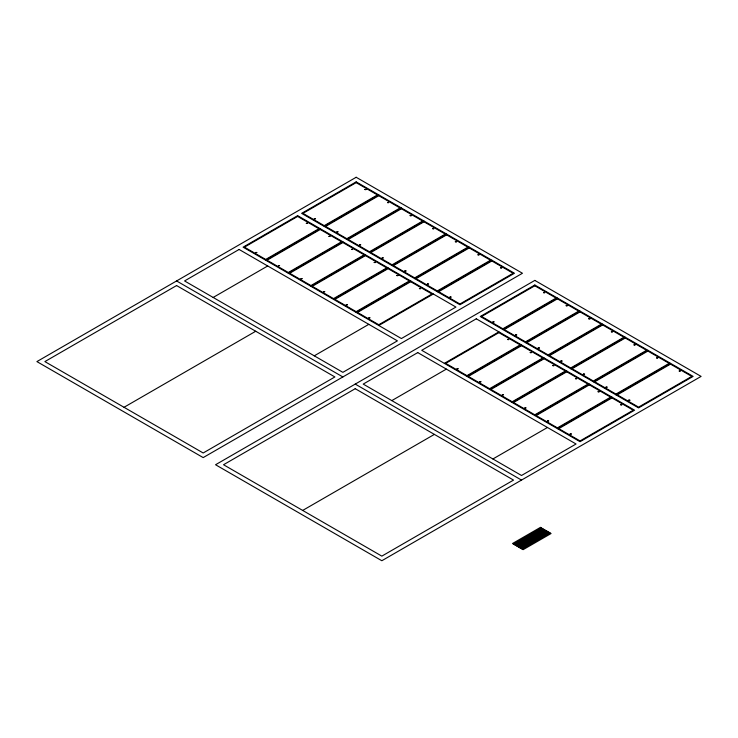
<?xml version="1.0" encoding="UTF-8"?>
<svg xmlns="http://www.w3.org/2000/svg" width="738" height="738" viewBox="0 0 738 738"><rect width="100%" height="100%" fill="white"/><g stroke="black" fill="none" stroke-linecap="round" stroke-linejoin="round"><path stroke-width="1.11" d="M265.708 260.21L320.246 228.725M324.24 226.418L378.779 194.924M213.162 297.46L267.7 265.975M288.318 273.263L342.866 241.778M346.851 239.472L401.398 207.987M310.938 286.326L365.476 254.831M369.47 252.534L424.009 221.04M124.03 407.284L255.726 331.251M333.548 299.379L388.096 267.894M392.081 265.588L446.628 234.094M356.168 312.432L410.706 280.947M414.701 278.641L469.239 247.156M314.259 355.827L368.806 324.342M378.779 325.495L433.326 294.001M437.311 291.704L491.859 260.21M444.359 363.354L498.897 331.86M502.892 329.563L557.43 298.069M391.813 400.605L446.352 369.111M466.969 376.408L521.517 344.923M525.502 342.616L580.05 311.132M489.589 389.47L544.127 357.976M548.122 355.67L602.66 324.185M302.681 510.428L434.378 434.396M512.2 402.524L566.738 371.029M570.732 368.732L625.27 337.238M534.819 415.577L589.358 384.092M593.352 381.786L647.89 350.301M492.91 458.971L547.458 427.486M557.43 428.64L611.968 397.145M615.962 394.839L670.501 363.354M513.565 544.127L541.498 528.002M514.626 544.745L542.559 528.611M515.687 545.354L543.629 529.229M516.757 545.972L544.69 529.847M517.818 546.59L545.751 530.456M518.888 547.199L546.821 531.074M519.949 547.817L547.882 531.692M521.01 548.426L548.952 532.301M522.08 549.044L550.013 532.919M176.576 280.947L342.866 376.952M355.227 384.092L521.517 480.097M255.791 252.507L256.999 252.534L255.8 252.479M278.411 265.56L279.61 265.615L278.42 265.514M301.021 278.623L302.229 278.641L301.03 278.595M306.344 223.319L307.552 223.346L306.344 223.319M314.323 218.716L315.532 218.734L314.323 218.716M323.641 291.676L324.84 291.722L323.65 291.63M328.964 236.381L330.163 236.4L328.964 236.354M336.943 231.769L338.142 231.797L336.943 231.741M346.251 304.729L347.46 304.757L346.251 304.729M351.574 249.435L352.773 249.481L351.583 249.389M359.554 244.822L360.762 244.85L359.563 244.804M364.876 189.528L366.076 189.555L364.876 189.528M368.871 317.792L370.07 317.81L368.871 317.764M374.194 262.488L375.393 262.516L374.194 262.47M382.173 257.885L383.373 257.903L382.173 257.857M387.496 202.581L388.695 202.609L387.496 202.563M396.804 275.551L398.003 275.569L396.804 275.551M404.784 270.938L405.992 270.966L404.784 270.938M410.107 215.644L411.306 215.662L410.107 215.644M419.415 288.604L420.623 288.632L419.424 288.576M427.403 283.992L428.603 284.019L427.403 283.973M432.717 228.697L433.926 228.725L432.726 228.669M450.014 297.054L451.213 297.1L450.023 296.999M455.337 241.75L456.536 241.778L455.337 241.75M457.062 368.705L458.261 368.751L457.071 368.659M477.947 254.813L479.156 254.831L477.956 254.785M479.672 381.758L480.881 381.786L479.672 381.758M492.975 321.851L494.183 321.879L492.984 321.833M500.567 267.866L501.766 267.912L500.576 267.82M502.292 394.821L503.491 394.839L502.292 394.793M507.606 339.517L508.814 339.572L507.624 339.471M515.594 334.914L516.794 334.932L515.594 334.886M524.903 407.874L526.102 407.92L524.912 407.828M530.225 352.579L531.425 352.598L530.225 352.579M538.205 347.967L539.404 347.995L538.205 347.967M543.528 292.672L544.727 292.718L543.537 292.617M547.522 420.928L548.721 420.983L547.531 420.881M552.836 365.633L554.044 365.661L552.845 365.605M560.825 361.02L562.024 361.048L560.825 361.02M566.138 305.726L567.347 305.753L566.147 305.698M570.133 433.99L571.332 434.009L570.133 433.99M575.455 378.686L576.655 378.742L575.465 378.64M583.435 374.083L584.634 374.129L583.444 374.028M588.758 318.779L589.957 318.807L588.758 318.779M598.066 391.749L599.274 391.767L598.075 391.721M606.046 387.136L607.254 387.164L606.055 387.109M611.368 331.842L612.577 331.86L611.378 331.814M620.686 404.802L621.885 404.848L620.695 404.756M628.665 400.19L629.865 400.217L628.665 400.19M633.988 344.895L635.187 344.941L633.997 344.849M656.599 357.948L657.807 357.976L656.608 357.93M679.218 371.011L680.418 371.029L679.218 370.983M356.168 177.268L36.9 361.592L203.181 457.597L522.449 273.263L356.168 177.268M176.576 285.56L44.88 361.592L203.181 452.984L334.886 376.952L176.576 285.56M239.103 249.462L184.565 280.947L342.866 372.339L397.404 340.855L239.103 249.462M297.635 215.662L243.097 247.156L401.398 338.548L455.936 307.063L297.635 215.662M356.168 181.871L301.621 213.365L459.931 304.757L514.469 273.263L356.168 181.871M297.635 216.437L244.426 247.156L265.708 259.444L318.917 228.725L297.635 216.437M356.168 182.637L302.958 213.365L324.24 225.653L377.45 194.924L356.168 182.637M320.246 229.49L267.036 260.21L288.318 272.497L341.537 241.778L320.246 229.49M378.779 195.699L325.569 226.418L346.851 238.706L400.061 207.987L378.779 195.699M342.866 242.544L289.656 273.263L310.938 285.56L364.148 254.831L342.866 242.544M401.398 208.753L348.188 239.472L369.47 251.759L422.68 221.04L401.398 208.753M365.476 255.606L312.266 286.326L333.548 298.613L386.758 267.894L365.476 255.606M424.009 221.806L370.799 252.534L392.081 264.822L445.291 234.094L424.009 221.806M388.096 268.66L334.886 299.379L356.168 311.667L409.378 280.947L388.096 268.66M446.628 234.868L393.409 265.588L414.701 277.875L467.91 247.156L446.628 234.868M410.706 281.713L357.496 312.432L378.779 324.729L431.988 294.001L410.706 281.713M469.239 247.922L416.029 278.641L437.311 290.929L490.521 260.21L469.239 247.922M491.859 260.975L438.64 291.704L459.931 303.991L513.141 273.263L491.859 260.975M534.819 280.403L215.551 464.737L381.832 560.732L701.1 376.408L534.819 280.403M355.227 388.695L223.531 464.737L381.832 556.129L513.528 480.097L355.227 388.695M417.754 352.598L363.207 384.092L521.517 475.484L576.055 443.999L417.754 352.598M476.287 318.807L421.739 350.301L580.05 441.693L634.588 410.199L476.287 318.807M534.819 285.016L480.272 316.501L638.573 407.902L693.12 376.408L534.819 285.016M534.819 285.781L481.6 316.501L502.892 328.788L556.101 298.069L534.819 285.781M498.897 332.635L445.687 363.354L466.969 375.642L520.179 344.923L498.897 332.635M557.43 298.835L504.22 329.563L525.502 341.851L578.712 311.132L557.43 298.835M521.517 345.688L468.298 376.408L489.589 388.695L542.799 357.976L521.517 345.688M580.05 311.897L526.831 342.616L548.122 354.904L601.332 324.185L580.05 311.897M544.127 358.742L490.918 389.47L512.2 401.758L565.409 371.029L544.127 358.742M602.66 324.951L549.45 355.67L570.732 367.958L623.942 337.238L602.66 324.951M566.738 371.804L513.528 402.524L534.819 414.811L588.029 384.092L566.738 371.804M625.27 338.004L572.061 368.732L593.352 381.02L646.562 350.301L625.27 338.004M589.358 384.858L536.148 415.577L557.43 427.865L610.64 397.145L589.358 384.858M647.89 351.067L594.68 381.786L615.962 394.074L669.172 363.354L647.89 351.067M611.968 397.911L558.758 428.64L580.05 440.927L633.259 410.199L611.968 397.911M670.501 364.12L617.291 394.839L638.573 407.127L691.792 376.408L670.501 364.12M540.437 527.384L512.495 543.519L523.141 549.662L551.074 533.528L540.437 527.384"/></g></svg>
